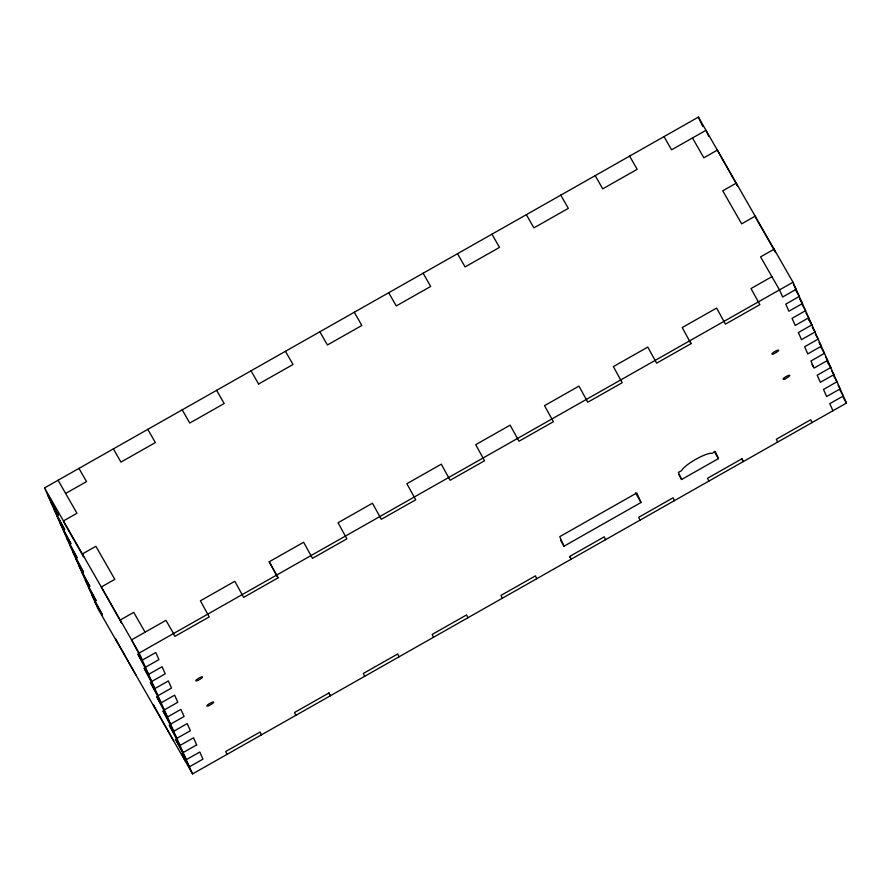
<?xml version="1.0" encoding="UTF-8"?>
<svg xmlns="http://www.w3.org/2000/svg" width="891" height="891" viewBox="0 0 891 891"><rect width="100%" height="100%" fill="white"/><g stroke="black" fill="none" stroke-linecap="round" stroke-linejoin="round"><path stroke-width="1.34" d="M44.55 487.912L698.421 117.089L793.012 282.224L846.45 403.077L192.567 773.911L97.988 608.765L44.55 487.912L139.13 653.058L192.567 773.911M65.633 493.447L86.527 481.608L78.965 468.399M258.59 384.01L293.016 364.508L285.454 351.299M736.267 183.145L722.746 190.808L741.668 223.841L755.189 216.168L756.448 219.052M757.116 220.233L775.37 252.075L774.101 249.202L760.58 256.864L779.502 289.898L782.643 297.004L796.153 289.33L793.391 284.53M173.533 633.546L174.814 636.419L209.229 616.895L200.386 600.812L234.812 581.288L243.644 597.382L278.059 577.858L269.216 561.775L303.631 542.263L312.474 558.345L346.889 538.832L338.045 522.75L372.46 503.226L381.303 519.308L415.718 499.795L406.875 483.713L441.301 464.189L450.133 480.282L484.548 460.758L475.705 444.676L510.131 425.152L518.963 441.245L553.378 421.721L544.535 405.639L578.95 386.126L587.793 402.209L622.208 382.685L613.364 366.602L647.779 347.089L656.622 363.172L691.037 343.659L682.194 327.576L716.62 308.052L725.452 324.135L759.867 304.622L751.024 288.539L771.929 276.678M139.13 653.058L793.012 282.224M802.435 303.553L799.684 298.752L802.446 303.553L788.914 311.226L785.773 304.109L799.305 296.447L795.162 289.241M808.438 318.878L811.879 324.881L798.347 332.555L801.499 339.66L815.02 331.987L812.258 327.186M819.241 342.612L821.302 346.209L807.781 353.872L804.629 346.766L818.161 339.103L815.399 334.303M830.724 367.538L827.282 361.534L830.735 367.538L817.203 375.211L820.355 382.306L833.876 374.643L831.804 371.046M196.655 744.921L183.134 752.583L175.572 739.374L186.275 759.7L199.796 752.026L202.936 759.143L189.415 766.806L181.853 753.586L184.994 760.702M563.981 546.205L641.03 502.502L636.809 492.957L559.76 536.649L563.981 546.205L560.539 540.191M681.582 479.514L718.413 458.62L715.273 451.514L712.065 453.33A17.92 3.609 -29.8 0 0 695.715 459.366A17.92 3.609 -29.8 0 0 681.648 470.582L678.441 472.397L681.582 479.514L678.831 474.703M328.946 692.975L330.216 695.849L328.957 692.964L294.531 712.488L295.812 715.362M741.925 458.765L743.194 461.638L741.936 458.765L707.51 478.289L708.79 481.151M701.562 124.194L702.954 126.589M802.134 304.666L805.587 310.658L792.054 318.332L795.217 325.438L808.727 317.775L805.965 312.975M808.427 318.878L811.868 324.881M819.23 342.612L821.29 346.209M821.001 347.312L824.442 353.315L810.921 360.989L814.073 368.094L827.594 360.421L825.523 356.823M833.575 375.757L837.017 381.76L823.496 389.423L826.648 396.528L840.168 388.866L838.086 385.257M839.857 389.968L843.309 395.972L829.777 403.645L832.929 410.751M843.075 397.186L846.45 403.077M692.474 137.949L703.834 157.785L717.355 150.111L737.548 186.019L736.256 183.145M812.002 364.497L813.383 366.892M664.018 136.601L671.591 149.811L706.006 130.298L708.623 136.223M629.603 156.114L637.165 169.323L602.75 188.836L595.188 175.638M714.292 451.414L718.413 458.62M560.773 195.151L568.335 208.36L533.921 227.873L526.358 214.675M491.943 234.188L499.506 247.397L465.08 266.91L457.517 253.712M635.528 492.901L641.03 502.502M423.114 273.225L430.687 286.434L396.261 305.936L388.699 292.738M569.75 556.819L571.131 559.214L569.85 556.352L604.265 536.827L605.535 539.712M354.284 312.262L361.846 325.471L327.431 344.973L319.869 331.775M251.039 370.812L258.602 384.021M216.613 390.336L224.187 403.545L189.772 423.047L182.209 409.838M269.227 561.775L278.048 577.869M147.795 429.362L155.368 442.571L120.942 462.084L113.38 448.875M173.545 633.546L165.971 620.336L131.567 639.849L142.27 660.164L155.791 652.502L158.932 659.618L145.411 667.281L137.849 654.061L148.563 674.387L162.073 666.724L165.225 673.83L151.704 681.492L144.13 668.283L154.845 688.609L168.366 680.936L171.506 688.052L157.985 695.715L150.423 682.506L161.137 702.821L174.647 695.158L177.788 702.264L164.278 709.938L156.705 696.717L167.419 717.043L180.94 709.381L184.081 716.487L170.56 724.149L162.997 710.94L173.7 731.255L187.221 723.592L190.351 730.709L176.852 738.372L169.279 725.151L179.993 745.477L193.514 737.815L196.644 744.932M58.071 480.249L76.982 513.272L63.461 520.934L64.731 523.808L83.654 556.842L82.384 553.968L95.894 546.306L114.816 579.339L101.296 587.002L121.477 622.898L120.207 620.025L133.728 612.362L145.077 632.187M47.691 495.028L58.405 515.343L50.832 502.134M53.972 509.24L64.687 529.566L57.124 516.357M60.265 523.462L70.979 543.788L63.406 530.568M66.547 537.674L77.261 558L69.698 544.791M72.839 551.897L83.554 572.222L75.98 559.002M79.121 566.119L89.835 586.434L82.273 573.225M85.413 580.331L96.117 600.657L88.554 587.436M91.695 594.553L102.409 614.868L94.836 601.659M774.09 249.202L775.359 252.075M698.421 117.089L701.039 123.014M812.035 422.601L810.754 419.728L776.339 439.252L777.62 442.114M689.757 340.785L691.026 343.659M674.364 500.675L673.095 497.791L638.68 517.315L639.95 520.188M536.716 578.738L535.435 575.864L501.02 595.388L502.301 598.251M467.886 617.775L466.606 614.901L432.191 634.425L433.471 637.288M399.045 656.812L397.776 653.938L363.361 673.451L364.631 676.325M261.397 734.875L260.116 732.012L225.701 751.525L226.982 754.399M173.645 740.878L153.464 704.981L154.733 707.855M135.811 674.821L115.63 638.914L116.899 641.787M208.85 705.605A3.887 0.78 -29.8 0 0 213.64 702.108A3.887 0.78 -29.8 0 0 208.294 704.358A3.887 0.78 -29.8 0 0 208.85 705.605M197.724 680.457A3.887 0.78 -29.8 0 0 202.524 676.96A3.887 0.78 -29.8 0 0 197.178 679.22A3.887 0.78 -29.8 0 0 197.724 680.457M773.889 353.705A3.887 0.78 -29.8 0 0 778.678 350.208A3.887 0.78 -29.8 0 0 773.332 352.468A3.887 0.78 -29.8 0 0 773.889 353.705M785.004 378.842A3.887 0.78 -29.8 0 0 789.794 375.356A3.887 0.78 -29.8 0 0 784.459 377.606A3.887 0.78 -29.8 0 0 785.004 378.842"/></g></svg>
